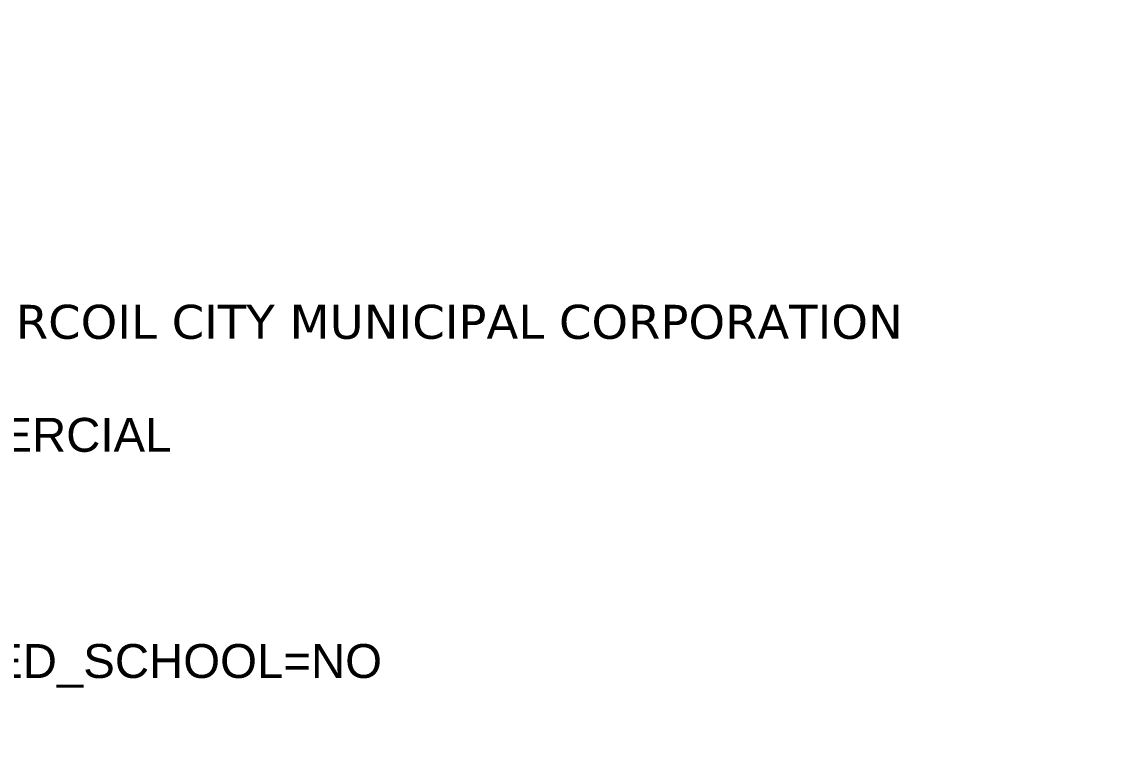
# Model space of a CAD drawing. Header units: metres. Extents: x 5674 to 70840, y 2109 to 4276.
# Drawn here: x 5699.32 to 5705.69, y 2144.71 to 2149.01 of the extents above; entities that cross this region are included whole.
import ezdxf

# ---------------------------------------------------------------- set-up
doc = ezdxf.new("R2010")
doc.units = ezdxf.units.M
doc.layers.add('PLAN_INFO', color=7, linetype='Continuous')
doc.styles.get("Standard").update_dxf_attribs({"font": 'arial.ttf'})

msp = doc.modelspace()

# ---------------------------------------------------------------- texts
at = {"layer": 'PLAN_INFO', "color": 1, "lineweight": 35, "insert": (5695.58875, 2149.00626), "char_height": 0.2, "width": 9.7965083, "attachment_point": 1}
msp.add_mtext('PLAN INFO\\PPLOT_NO=NO\\PTALUK=AGASTHEESWRAM\\PDISTRICT=KANNYAKUMARI\\PPLOT_AREA_M2=193.50\\P{\\fVerdana|b0|i0|c0|p34;JURISDICTION_TYPE=NAGERCOIL CITY MUNICIPAL CORPORATION\\P}SINGLE_FAMILY_BLDG=NO\\PLAND_USE_ZONE = COMMERCIAL\\PCRZ=NO\\PSECURITY_ZONE=NO\\PACCESS_WIDTH_M=6.00\\PWHETHER_GOVT_OR_AIDED_SCHOOL=NO\\PROAD_WIDTH=8.07\\PROAD_LENGTH=27.00\\PAVG_PLOT_DEPTH= 128.96\\PAVG_PLOT_WIDTH= 6.54\\PRWH_DECLARED=YES\\PBUILDING_NEAR_TO_RIVER=NO\\POSR_APPLICABLE =NO\\POSR_SURRENDER_OR_BUYBACK=BUYBACK\\PPREMIUM_FSI_REQUIRED=NO\\PIS_APPROVED_LAYOUT=NO\\PAREA_TYPE=OTHERS\\PBUILDING_NEAR_MONUMENT=NO\\PBUILDING_NEAR_GOVT_BLDG=NO\\PPROVISION_FOR_GREEN_BUILDINGS_AND_SUSTAINABILITY=NO\\PFIRE_PROTECTION_AND_FIRE_SAFETY_REQUIREMENTS=NO\\PNOC_FOR_CONSTRUCTION_NEAR_MONUMENT=NO\\PBARRIER_FREE_ACCESS_FOR_PHYSICALLY_CHALLENGED_PEOPLE=YES\\PFIRE_PROTECTION_AND_FIRE_SAFETY_REQUIREMENTS=YES\\PNOC_FIRE_DEPT=NO\\PBLOCK_1_B-SHOP_MEMBER_COUNT=3', dxfattribs=at)

doc.saveas('drawing.dxf')
